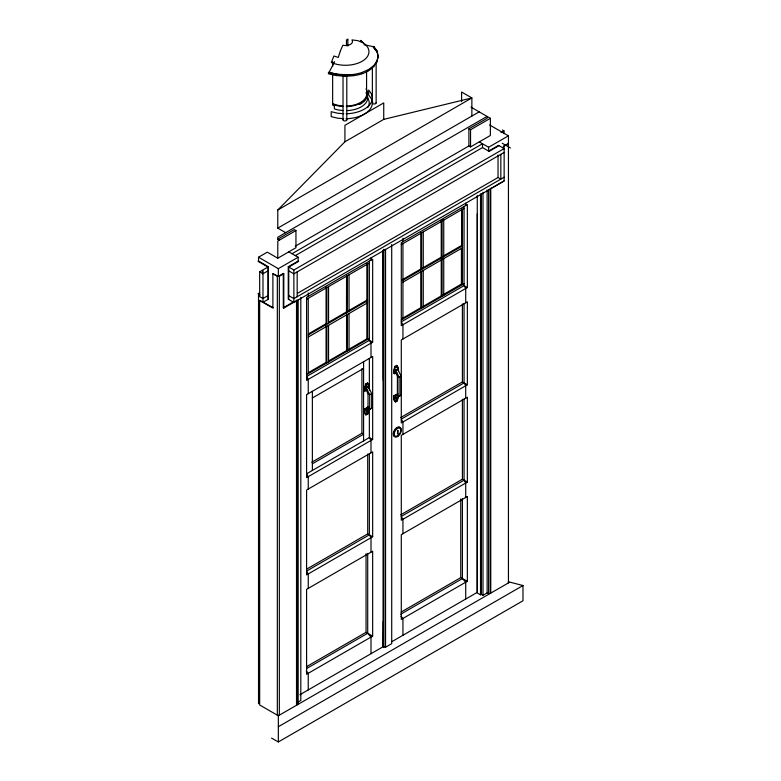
<?xml version="1.0" encoding="UTF-8"?>
<svg xmlns="http://www.w3.org/2000/svg" width="781" height="781" viewBox="0 0 781 781"><rect width="100%" height="100%" fill="white"/><g stroke="black" fill="none" stroke-linecap="round" stroke-linejoin="round"><path stroke-width="1.17" d="M477.269 213.906L477.22 592.388L391.886 641.65M346.481 311.922L346.559 275.254L347.389 275.732L347.301 312.4L346.481 311.922L328.772 322.143M383.266 621.276L383.071 646.746L299.836 694.768M373.709 65.663L376.979 61.103L378.209 56.007L377.077 51.048L373.767 46.421L373.767 47.563L376.413 51.263M361.74 72.574C350.952 75.972 339.218 75.864 328.42 72.604L328.42 73.746C344.763 78.569 375.329 77.622 378.209 56.007M367.666 383.11L365.918 384.115C362.794 398.251 364.258 389.123 365.596 383.93L367.666 383.11L368.944 385.707L368.944 388.479L368.612 385.521L367.343 382.915M396.797 372.508L394.708 373.718L393.673 373.172L393.673 370.409L394.942 366.328L397.187 365.606L398.456 368.212L398.456 370.975L397.959 367.929L398.456 368.212M394.161 373.455L394.161 370.692L395.44 366.621L397.187 365.606M368.115 406.598L364.317 409.361L364.317 412.417L365.645 414.701L367.831 414.008L369.11 410.22M395.489 401.971L394.161 399.687L394.161 396.631L397.959 393.868L394.083 395.537L393.673 396.348L393.673 399.403L395.489 401.971L397.187 400.995L398.456 397.207L397.959 396.924M366.133 414.994L364.815 412.7L364.815 409.654L368.612 406.881M334.61 61.64L328.977 72.565L336.875 74.459L345.348 75.103L353.852 74.459M376.979 61.103L377.077 62.109M285.68 232.679L277.782 228.12L277.782 210.001L344.919 141.791L383.735 119.376L471.87 97.947L471.87 116.066M361.613 73.746L361.613 72.604L368.515 69.568L373.767 65.584L373.767 66.727M366.387 409.508L368.036 408.258L368.036 393.77L366.387 390.432L365.401 389.856L365.401 387.474L367.382 386.331L368.368 386.907L371.678 393.575L371.678 408.072L366.387 411.704L365.889 409.215L368.368 408.356L365.889 409.215M366.387 411.704L371.678 408.072M394.747 398.115L395.733 398.681L401.024 395.059L401.024 375.983L397.724 369.315L395.245 370.165L395.245 372.547M395.733 398.681L401.024 395.059M366.338 383.901L366.894 383.842M366.797 383.998C365.596 387.093 368.329 382.065 366.797 385.14M395.899 367.617L396.572 366.435L395.957 367.675M396.66 366.465C394.2 366.709 397.519 368.622 396.494 366.367M366.963 412.798C365.762 415.892 368.495 410.874 366.963 413.94M396.563 399.716L395.83 400.78L396.66 400.555L396.27 399.638L395.791 400.868L396.621 399.833M277.782 210.001L471.87 97.947L461.6 92.012L461.6 101.676M277.782 228.12L479.173 111.849M295.355 246.171L468.893 145.969L468.893 128.806L487.061 118.322L487.061 116.408L277.782 237.239L277.782 239.142L294.3 229.604L295.95 230.561L295.95 247.733L277.782 258.218L267.297 252.165L258.521 257.232L258.521 261.039L268.43 266.77L268.43 299.191L262.982 302.335L262.982 269.914L268.43 266.77M295.95 230.561L277.782 241.056L277.782 258.218M468.893 128.806L470.543 129.763L490.37 118.322L490.37 135.484L470.543 146.926L468.893 145.969M258.521 261.039L258.023 261.332L267.932 267.053L267.932 299.474M267.932 295.657L262.982 298.518L259.673 296.614L259.673 271.817L262.484 270.197L262.484 273.74M501.002 132.604L503.979 130.886L503.979 133.746M292.055 253.698L482.502 143.743L482.502 147.56L295.208 255.69M267.932 270.87L262.982 273.731L259.673 271.817M258.521 257.232L278.339 268.674L298.166 257.232L298.166 261.039L288.257 266.77L288.257 299.191L293.871 302.432L504.145 181.036L504.145 148.605L498.532 145.364L488.613 151.084L488.613 147.267L508.441 135.826L508.441 582.909L508.421 581.757L522.977 585.535L522.977 600.774L278.339 741.95L271.573 738.104M509.427 582.333L278.339 715.757L259.673 704.979L259.673 300.431L272.891 308.056L272.891 273.731L278.329 276.298L283.298 273.438L283.796 273.731L283.796 308.056L283.298 307.773L283.298 273.438M499.02 145.647L489.111 151.377L482.502 147.56M503.481 148.683L503.481 146.32L508.431 143.46M272.891 273.731L277.333 276.289L279.334 276.298L283.796 273.731M503.481 146.32L508.441 144.026L508.421 142.874M288.257 266.77L293.871 270.011L504.145 148.605M259.673 292.797L258.023 293.754L260.005 294.896M504.145 152.422L293.871 273.819L288.745 270.87M259.673 300.431L273.389 307.773M297.532 293.265L498.034 177.502L500.836 179.122L500.836 154.326M504.145 177.219L293.871 298.615L288.745 295.657M283.298 307.773L293.461 301.905M283.796 308.056L297.005 300.431L297.005 704.979L296.516 704.696L296.516 300.148M503.979 180.938L490.761 188.563L490.761 593.111L488.613 593.785L487.129 592.925L483 595.307L481.35 594.351L480.52 594.829L477.22 592.925L477.269 195.65M306.591 299.289L369.354 263.051M401.288 244.609L464.051 208.371M308.456 333.877L326.077 323.695L326.907 324.174L326.907 287.554L326.077 287.076L326.077 323.695M348.219 310.926L366.875 300.148L367.705 300.617L308.241 334.951M402.108 279.803L420.774 269.025L421.603 269.504L421.603 232.884L420.774 232.406L420.774 269.025M422.433 268.068L441.255 257.203L442.085 257.681L442.085 221.062L441.255 220.584L441.255 257.203M402.937 280.281L462.401 245.947L461.581 245.468L442.915 256.246L443.735 256.724L443.735 220.105L442.915 219.627M402.937 282.185L462.401 247.86M308.241 337.05L367.705 302.716M461.581 245.468L461.581 208.849L462.401 209.328L462.401 284.665L461.415 284.099L442.749 294.876L443.735 295.443L443.735 258.628L442.749 258.062M308.456 372.596L326.077 362.423L326.907 362.892L326.907 326.273M328.781 360.861L346.559 350.591L347.389 351.069L347.389 314.45M348.219 349.644L366.875 338.866L367.705 339.344L367.705 263.998L366.875 263.519L366.875 300.148M402.108 318.521L420.774 307.743L421.603 308.222L421.603 271.407M422.433 306.796L441.255 295.921L442.085 296.399L442.085 259.585L441.255 259.107L441.255 295.921M306.591 374.626L369.354 338.388M401.288 319.956L464.051 283.718M372.664 342.205L306.591 380.347L306.591 297.376L372.664 259.233L372.664 342.205L369.354 340.291L306.591 376.53L308.241 379.39L308.241 393.702M467.36 287.525L401.288 325.677L401.288 242.706L467.36 204.563L467.36 287.525L464.051 285.621L401.288 321.86L402.937 324.72L402.937 339.022M312.371 397.988L363.575 368.427M367.705 386.527L365.723 387.669L365.723 390.051M394.747 369.882L395.733 370.458L397.724 369.315M365.401 387.474L366.387 388.05L368.368 386.907M366.953 389.817L365.186 391.213L364.317 390.764M401.024 375.983L399.042 377.125L397.392 376.169L395.733 372.84L394.747 372.264M371.678 393.575L369.686 394.717L368.036 393.77M397.226 395.059L395.245 396.201L395.245 398.398L397.724 397.539M365.645 414.701L367.831 414.008M311.765 462.235L361.925 433.279L363.575 434.226L312.371 463.797M400.682 417.581L462.401 381.938L467.36 384.799L467.36 301.837L401.288 339.979L401.288 422.951L467.36 384.799M464.051 303.741L464.051 382.895L401.288 419.133L402.937 421.994L402.937 434.392M372.664 439.478L306.591 477.621L306.591 394.649L372.664 356.507L372.664 439.478L369.354 437.565L306.591 473.803L308.241 476.664L308.241 489.062M307.031 568.919L367.705 533.892L372.664 536.752L372.664 451.877L306.591 490.019L306.591 574.894L372.664 536.752M400.682 514.855L462.401 479.212L467.36 482.082L467.36 397.197L401.288 435.349L401.288 520.224L467.36 482.082M369.354 453.781L369.354 534.839L306.591 571.087L308.241 573.947L308.241 588.386M464.051 399.111L464.051 480.169L401.288 516.407L402.937 519.267L402.937 533.716M467.36 496.521L401.288 534.673L401.288 619.401L467.36 581.259L467.36 496.521L465.378 496.901M306.425 666.74L366.055 632.307L372.664 636.125L372.664 551.201L306.591 589.343L306.591 674.267L372.664 636.125M401.122 612.06L460.751 577.637L467.36 581.259M307.031 668.292L367.705 633.264L367.705 553.358M400.682 614.227L462.401 578.584L462.401 498.688M383.266 380.327L383.08 250.037L383.071 646.746L385.541 647.224L391.711 643.661L391.711 244.531M297.707 702.285L300.812 700.498L300.812 297.434M296.516 704.696L298.166 703.74L298.166 299.553M278.339 726.73L522.977 585.535M343.728 113.704L337.812 113.255L331.193 111.673L331.193 116.633L337.812 118.214L343.728 118.663M363.946 44.702L373.709 46.743L376.979 51.302L378.209 57.15M470.953 107.104L490.37 118.322M502.417 129.988L503.979 130.886M489.658 124.989L508.441 135.826M502.193 143.206L510.491 147.999M479.28 141.878L488.613 147.267M443.696 255.797L444.516 256.275M277.782 239.142L279.432 240.099M288.833 251.843L298.166 257.232M298.166 261.039L298.664 261.332L288.745 267.053L288.745 299.474M396.309 366.494L396.309 367.646M394.942 366.328L395.44 366.621M393.673 370.409L394.161 370.692M393.673 373.172L394.708 373.718M394.083 395.537L394.581 395.821M393.673 396.348L394.161 396.631M396.309 399.784L396.309 400.926M396.689 400.702L397.187 400.995M393.673 399.403L394.161 399.687M368.036 408.258L369.686 409.215L369.686 394.717L366.387 388.05M364.737 408.551L365.235 408.834M364.317 409.361L364.815 409.654M364.317 412.417L364.815 412.7M462.401 578.584L465.71 582.216L465.71 599.037M400.956 616.277L402.937 618.454L402.937 635.275M367.705 633.264L371.004 637.081L371.004 653.668M306.259 671.025L308.241 673.32L308.241 689.906M464.051 382.895L465.71 385.755L465.71 398.154M464.051 480.169L465.71 483.029L465.71 497.477M369.354 534.839L371.004 537.709L371.004 552.147M395.733 370.458L399.042 377.125L399.042 396.201L396.728 394.776L394.747 395.918L395.733 396.484L397.392 395.245L397.392 376.169M396.689 365.323L397.539 367.06M372.127 101.881L371.424 98.806L368.691 94.979L368.691 90.02L371.424 93.847L372.361 97.947A27.452 15.845 0 0 1 346.11 113.782M503.979 146.603L503.979 148.976M498.034 155.068L498.034 177.502M490.273 188.28L490.273 592.828M488.613 189.598L488.613 593.785M487.129 189.959L487.129 592.925M483 192.243L483 595.307M481.35 193.727L481.35 594.351M480.52 193.942L480.52 594.829M470.543 129.763L470.543 146.926M465.71 203.177L465.71 205.51M465.71 302.784L465.71 288.482L464.051 285.621L464.051 206.467M462.401 304.004L462.401 381.938M462.401 399.364L462.401 479.212M461.415 248.475L461.415 284.099M460.751 498.942L460.751 577.637M423.253 231.928L423.253 268.547M423.253 270.46L423.253 307.265M420.774 270.939L420.774 307.743M402.937 238.254L402.937 241.749M402.937 243.662L402.937 318.999M385.541 249.295L385.541 647.224M383.891 249.295L383.891 647.224M383.735 119.376L383.735 102.907L344.919 125.321L344.919 141.791M377.077 51.048L377.077 52.19M376.139 62.168L376.139 102.907M372.361 68.113L372.361 102.907A27.452 15.845 0 0 1 346.11 118.741M371.004 257.857L371.004 260.19M371.004 357.464L371.004 343.152L369.354 340.291L369.354 261.137M371.004 452.824L371.004 440.425L369.354 437.565L369.354 408.346M369.354 358.411L369.354 390.08M368.486 69.558L368.486 70.7M367.705 454.034L367.705 533.892M366.875 302.247L366.875 338.866M366.572 70.964L366.572 95.321M366.055 553.622L366.055 632.307M363.575 361.749L363.575 440.904M361.925 368.691L361.925 433.279M353.608 74.517L353.608 75.659M349.039 274.775L349.039 311.394M349.039 313.493L349.039 350.113M347.857 46.069L347.857 39.05A2.568 1.484 0 0 1 346.481 39.86L346.481 45.708M346.803 76.704L346.803 119.844M346.559 313.972L346.559 350.591M345.017 75.171L345.017 76.313M343.025 75.513L343.025 119.844M336.426 74.517L336.426 75.659M332.647 61.679L332.647 66.473M332.647 74.849L332.647 105.113A21.253 12.271 0 0 0 334.493 105.835M328.557 286.598L328.557 323.227M328.557 325.326L328.557 361.945M326.077 325.794L326.077 362.423M312.371 391.31L312.371 470.474M308.241 292.924L308.241 296.429M308.241 298.332L308.241 373.669M297.17 271.915L297.17 296.712M293.871 270.011L293.871 302.432M279.334 276.298L279.334 715.181L277.333 715.171L277.333 276.289M278.339 268.674L278.339 276.298M278.339 715.757L278.339 741.95M258.521 293.471L258.521 703.74M376.081 102.623A1.884 1.093 0 0 1 373.767 103.961A1.884 1.093 0 0 1 372.918 102.135M366.533 93.652A21.253 12.271 0 0 1 365.791 98.943M365.176 99.948A21.253 12.271 0 0 1 363.233 102.086M362.433 102.741A21.253 12.271 0 0 1 359.602 104.508M366.533 92.119A21.253 12.271 0 0 1 346.178 106.07M342.849 105.982A21.253 12.271 0 0 1 332.647 103.59M346.247 119.073A1.884 1.093 0 0 1 346.364 120.547A1.884 1.093 0 0 1 343.835 120.733A1.884 1.093 0 0 1 343.279 119.298M366.582 96.551A24.299 14.029 0 0 1 368.007 107.261M365.986 92.91A22.19 12.808 0 0 1 346.637 110.609M343.162 110.551A22.19 12.808 0 0 1 334.385 108.91L334.385 104.898A22.19 12.808 0 0 0 343.162 106.548M365.986 88.897A22.19 12.808 0 0 1 346.637 106.597M345.017 74.585A32.177 18.578 0 0 1 328.928 72.096M372.888 46.714A32.177 18.578 0 0 1 375.065 49.349M395.127 436.764A5.369 3.104 -60 0 1 395.127 429.169A5.369 3.104 -60 0 1 400.829 429.677M397.031 436.257A5.369 3.104 -60 0 1 396.045 436.677M340.379 50.95L338.261 57.433L333.917 56.007L331.32 62.529A23.469 13.55 0 0 0 362.179 61.25A23.469 13.55 0 0 0 364.005 43.414L360.597 40.397L363.136 42.887L357.962 40.661L351.938 39.938A7.009 4.051 0 0 1 350.474 44.351A7.009 4.051 0 0 1 342.839 45.259L340.379 50.95M397.89 433.709L397.412 433.982L397.89 430.311L397.89 433.709M398.378 435.329A4.657 2.685 -60 0 0 399.852 428.125A4.657 2.685 -60 0 0 394.346 433.006A4.657 2.685 -60 0 0 398.378 435.329M398.505 435.827A5.369 3.104 -60 0 0 400.214 427.5A5.369 3.104 -60 0 0 393.858 433.143A5.369 3.104 -60 0 0 398.505 435.827"/></g></svg>
